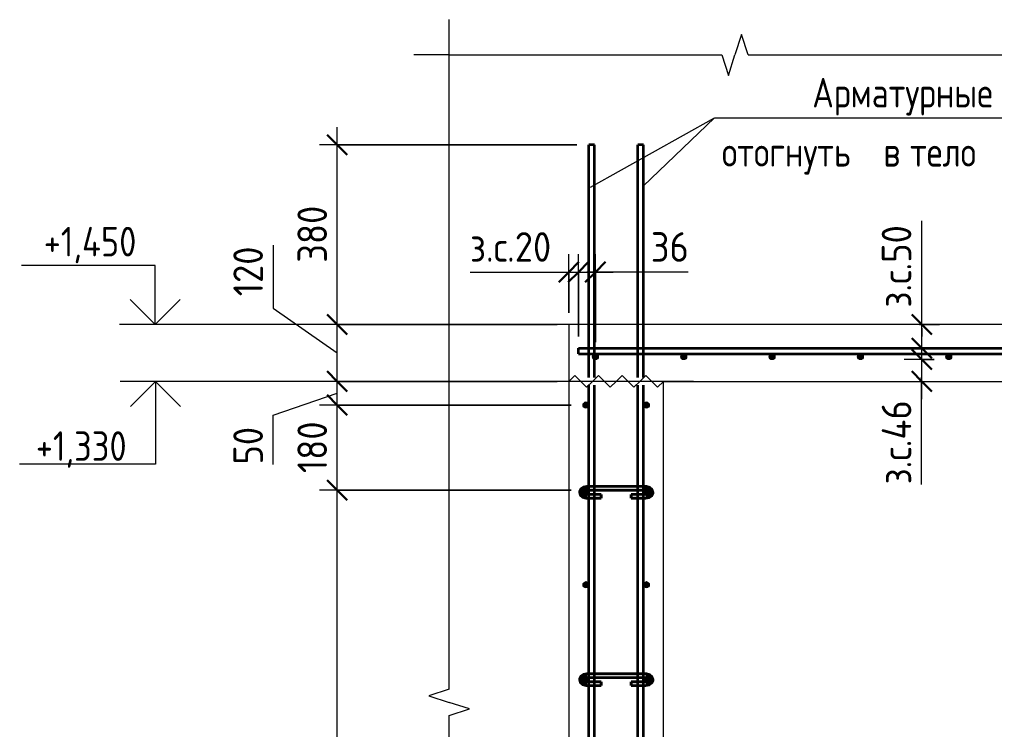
# Model space of a CAD drawing. Header units: millimetres. Extents: x 67134 to 121662, y -4758 to 13821.
# Drawn here: x 108757 to 110818, y 594 to 2095 of the extents above; entities that cross this region are included whole.
import ezdxf

# ---------------------------------------------------------------- set-up
doc = ezdxf.new("R2010")
doc.units = ezdxf.units.MM
for name, color, linetype, lineweight in [('AA_Dim', 7, 'Continuous', 9), ('AA_Dim-25', 7, 'Continuous', 9), ('AA_Oformlenie', 7, 'Continuous', 9), ('AA_Vinoska', 7, 'Continuous', 9), ('AA_Visotnaya otmetka', 7, 'Continuous', 9), ('AF_Perekritie_Опалубка', 253, 'Continuous', 20), ('AF_Stena_Опалубка', 253, 'Continuous', 20), ('KR_Armatura', 7, 'Continuous', 20), ('KR_Armatura_Tonkie', 7, 'Continuous', 20)]:
    doc.layers.add(name, color=color, linetype=linetype, lineweight=lineweight)
doc.styles.add('GOST Common_1', font='GOST Common.ttf', dxfattribs={"width": 0.85, "height": 62.5})
doc.styles.add('ISOCPEUR_6', font='isocpeur.ttf', dxfattribs={"width": 0.85, "height": 62.5})
doc.styles.add('ISOCPEUR_7', font='isocpeur.ttf', dxfattribs={"width": 0.9, "height": 62.5})
doc.dimstyles.new('00_Точн_3_знака__прозр__2', dxfattribs={"dimscale": 304.8, "dimtxt": 62.248823, "dimasz": 0.139436, "dimexe": 0.123031, "dimexo": 0.082021, "dimgap": 0.008202, "dimtad": 1, "dimdec": 3, "dimrnd": 0.001, "dimdsep": 46, "dimtxsty": 'ISOCPEUR_7', "dimblk1": 'OBLIQUE', "dimblk2": 'OBLIQUE', "dimsah": 1, "dimcen": 0.09, "dimdle": 0.123031, "dimazin": 0, "dimtfac": 1, "dimtdec": 4, "dimtix": 1, "dimtmove": 1, "dimatfit": 3, "dimfxl": 1, "dimtvp": 1, "dimtolj": 1, "dimtzin": 0, "dimlwd": 18, "dimlwe": 18, "dimarcsym": 2})
doc.dimstyles.new('00_Точн_3_знака__прозр__3', dxfattribs={"dimscale": 304.8, "dimtxt": 62.248823, "dimasz": 0.139436, "dimexe": 0.123031, "dimexo": 0.082021, "dimgap": 0.008202, "dimtad": 1, "dimdec": 3, "dimrnd": 0.001, "dimdsep": 46, "dimtxsty": 'ISOCPEUR_7', "dimblk1": 'OBLIQUE', "dimblk2": 'OBLIQUE', "dimsah": 1, "dimcen": 0.09, "dimdle": 0.123031, "dimazin": 0, "dimtfac": 1, "dimtdec": 4, "dimtix": 1, "dimtmove": 0, "dimatfit": 3, "dimfxl": 1, "dimtvp": 1, "dimtolj": 1, "dimtzin": 0, "dimlwd": 18, "dimlwe": 18, "dimarcsym": 2})

# ---------------------------------------------------------------- blocks, each defined once
blk = doc.blocks.new('261_Шпилька массив _НесАрм_РабПлоск_ - 8 А240-4166799-2-2 Армирование')
at = {"layer": 'KR_Armatura_Tonkie', "lineweight": 35}
for points in [[(-11581.8, 1084.1), (-11581.8, 1090.9), (-11588, 1092.4), (-11589.4, 1094.1), (-11589.8, 1095.4), (-11588.8, 1098.2), (-11585.8, 1100.3), (-11581.8, 1101.1), (-11581.8, 1107.9), (-11587.9, 1106.9), (-11590.7, 1105.6), (-11593.8, 1103.1), (-11596.6, 1099.7), (-11597.8, 1095.4), (-11596.4, 1090.8), (-11593.2, 1087.4), (-11587.7, 1084.9), (-11585.7, 1084.6)], [(-11578, 1101.1), (-11458, 1101.1), (-11458, 1107.9), (-11581.8, 1107.8), (-11581.8, 1101.1), (-11578.1, 1101.1)], [(-11460.5, 1099.9), (-11458, 1100), (-11458, 1101.1), (-11581.8, 1101.1), (-11581.8, 1099.9), (-11462, 1099.9)], [(-11458, 1084.1), (-11451.9, 1085), (-11446.7, 1087.4), (-11443.2, 1091.1), (-11442, 1095.4), (-11443.2, 1099.7), (-11445.6, 1103.3), (-11450.5, 1106.4), (-11458, 1107.8), (-11458, 1101.1), (-11454, 1100.3), (-11451.1, 1098.2), (-11450.1, 1095.2), (-11450.6, 1093.8), (-11452.5, 1092.2), (-11458, 1090.8), (-11458, 1084.9)], [(-11551.5, 1084.1), (-11551.5, 1090.9), (-11581.8, 1090.8), (-11581.8, 1084.1), (-11566, 1084.1)], [(-11566, 1082.9), (-11551.5, 1083.1), (-11551.5, 1084.1), (-11581.8, 1084.1), (-11581.8, 1082.9), (-11573.7, 1082.9)], [(-11460.5, 1084.1), (-11458, 1084.1), (-11458, 1090.9), (-11488.3, 1090.8), (-11488.3, 1084.1), (-11462, 1084.1)], [(-11460.5, 1082.9), (-11458, 1083.1), (-11458, 1084.1), (-11488.3, 1084.1), (-11488.3, 1082.9), (-11462, 1082.9)], [(-11581.8, 688.2), (-11581.8, 695), (-11588, 696.5), (-11589.4, 698.2), (-11589.8, 699.5), (-11588.8, 702.3), (-11585.8, 704.4), (-11581.8, 705.2), (-11581.8, 712), (-11588.4, 710.8), (-11590.7, 709.7), (-11594.3, 706.6), (-11596.6, 703.8), (-11597.8, 699.5), (-11596.4, 694.9), (-11593.2, 691.5), (-11587.7, 689), (-11585.7, 688.7)], [(-11458, 705.2), (-11458, 712), (-11581.8, 711.9), (-11581.8, 705.2), (-11460.5, 705.2)], [(-11551.1, 704), (-11458, 704.1), (-11458, 705.2), (-11581.8, 705.2), (-11581.8, 704), (-11566, 704)], [(-11458, 688.2), (-11451.9, 689.1), (-11446.7, 691.5), (-11443.2, 695.2), (-11442, 699.5), (-11443.2, 703.8), (-11445.6, 707.4), (-11450.5, 710.5), (-11458, 711.9), (-11458, 705.2), (-11454, 704.4), (-11451.1, 702.3), (-11450.1, 699.3), (-11450.6, 697.9), (-11452.5, 696.3), (-11458, 694.9), (-11458, 689)], [(-11551.5, 688.2), (-11551.5, 695), (-11581.8, 694.9), (-11581.8, 688.2), (-11566, 688.2)], [(-11578, 687), (-11551.5, 687.2), (-11551.5, 688.2), (-11581.8, 688.2), (-11581.8, 687)], [(-11458, 688.2), (-11458, 695), (-11488.3, 694.9), (-11488.3, 688.2), (-11460.5, 688.2)], [(-11462, 687), (-11458, 687.2), (-11458, 688.2), (-11488.3, 688.2), (-11488.3, 687), (-11474, 687)]]:
    blk.add_hatch(color=256, dxfattribs=at).paths.add_polyline_path(points)
h = blk.add_hatch(color=256, dxfattribs=at)
h.paths.add_polyline_path([(-11581.8, 1082.9), (-11581.8, 1084.1), (-11588, 1085), (-11593.2, 1087.4), (-11593.8, 1087.8), (-11589.4, 1084.6), (-11587.9, 1083.9), (-11585.3, 1083.5)])
h.paths.add_polyline_path([(-11589.3, 1096.9), (-11588, 1098.4), (-11581.8, 1100), (-11581.8, 1101.1), (-11585.8, 1100.3), (-11588.8, 1098.2), (-11589, 1097.6)])
h = blk.add_hatch(color=256, dxfattribs=at)
h.paths.add_polyline_path([(-11458, 1082.9), (-11450.5, 1084.4), (-11445.6, 1087.5), (-11443.9, 1090.4), (-11446.7, 1087.4), (-11452.1, 1084.9), (-11458, 1084.1), (-11458, 1083.1)])
h.paths.add_polyline_path([(-11450.8, 1097.3), (-11451.1, 1098.2), (-11454.6, 1100.4), (-11458, 1101.1), (-11458, 1099.9), (-11457.4, 1099.8), (-11451.1, 1097.4)])
h = blk.add_hatch(color=256, dxfattribs=at)
h.paths.add_polyline_path([(-11581.8, 687), (-11581.8, 688.2), (-11588, 689.1), (-11593.2, 691.5), (-11593.8, 691.9), (-11589.4, 688.7), (-11587.9, 688), (-11584.6, 687.4)])
h.paths.add_polyline_path([(-11589.3, 701), (-11588, 702.6), (-11581.8, 704.1), (-11581.8, 705.2), (-11585.8, 704.4), (-11588.8, 702.3), (-11589, 701.7)])
h = blk.add_hatch(color=256, dxfattribs=at)
h.paths.add_polyline_path([(-11458, 687), (-11450.5, 688.5), (-11445.6, 691.6), (-11443.2, 695.2), (-11446.7, 691.5), (-11451.9, 689.1), (-11458, 688.2), (-11458, 687.2)])
h.paths.add_polyline_path([(-11450.8, 701.4), (-11451.1, 702.3), (-11454.6, 704.5), (-11458, 705.2), (-11458, 704), (-11457.4, 703.9), (-11451.1, 701.5)])
for p, q in [((-11578, 1107.9), (-11581.8, 1107.9)), ((-11581.8, 1099.9), (-11578, 1099.9)), ((-11566, 1107.9), (-11578, 1107.9)), ((-11578, 1099.9), (-11566, 1099.9)), ((-11474, 1107.9), (-11566, 1107.9)), ((-11566, 1099.9), (-11474, 1099.9)), ((-11462, 1107.9), (-11474, 1107.9)), ((-11474, 1099.9), (-11462, 1099.9)), ((-11458, 1107.9), (-11462, 1107.9)), ((-11462, 1099.9), (-11458, 1099.9)), ((-11578, 1090.9), (-11581.8, 1090.9)), ((-11581.8, 1082.9), (-11578, 1082.9)), ((-11566, 1090.9), (-11578, 1090.9)), ((-11578, 1082.9), (-11566, 1082.9)), ((-11551.5, 1090.9), (-11566, 1090.9)), ((-11566, 1082.9), (-11551.5, 1082.9)), ((-11551.5, 1090.9), (-11551.5, 1084.1)), ((-11551.5, 1089.7), (-11551.5, 1090.8)), ((-11551.5, 1083.1), (-11551.5, 1089.7)), ((-11551.5, 1084.1), (-11551.5, 1082.9)), ((-11474, 1090.9), (-11488.3, 1090.9)), ((-11488.3, 1084.1), (-11488.3, 1090.9)), ((-11488.3, 1090.8), (-11488.3, 1089.7)), ((-11488.3, 1089.7), (-11488.3, 1083.1)), ((-11488.3, 1082.9), (-11488.3, 1084.1)), ((-11488.3, 1082.9), (-11474, 1082.9)), ((-11462, 1090.9), (-11474, 1090.9)), ((-11474, 1082.9), (-11462, 1082.9)), ((-11458, 1090.9), (-11462, 1090.9)), ((-11462, 1082.9), (-11458, 1082.9)), ((-11578, 712), (-11581.8, 712)), ((-11581.8, 704), (-11578, 704)), ((-11566, 712), (-11578, 712)), ((-11578, 704), (-11566, 704)), ((-11474, 712), (-11566, 712)), ((-11566, 704), (-11474, 704)), ((-11462, 712), (-11474, 712)), ((-11474, 704), (-11462, 704)), ((-11458, 712), (-11462, 712)), ((-11462, 704), (-11458, 704)), ((-11578, 695), (-11581.8, 695)), ((-11581.8, 687), (-11578, 687)), ((-11566, 695), (-11578, 695)), ((-11578, 687), (-11566, 687)), ((-11551.5, 695), (-11566, 695)), ((-11566, 687), (-11551.5, 687)), ((-11551.5, 695), (-11551.5, 688.2)), ((-11551.5, 693.8), (-11551.5, 694.9)), ((-11551.5, 687.6), (-11551.5, 693.8)), ((-11551.5, 688.2), (-11551.5, 687)), ((-11474, 695), (-11488.3, 695)), ((-11488.3, 688.2), (-11488.3, 695)), ((-11488.3, 694.9), (-11488.3, 693.8)), ((-11488.3, 693.8), (-11488.3, 687.2)), ((-11488.3, 687), (-11488.3, 688.2)), ((-11488.3, 687), (-11474, 687)), ((-11462, 695), (-11474, 695)), ((-11474, 687), (-11462, 687)), ((-11458, 695), (-11462, 695)), ((-11462, 687), (-11458, 687))]:
    blk.add_line(p, q, dxfattribs=at)
at = {"layer": 'KR_Armatura_Tonkie', "lineweight": 35, "flags": 128}
for points in [[(-11581.8, 1107.9), (-11589.4, 1106.4), (-11595, 1102.5), (-11597.7, 1097), (-11597.8, 1095.4)], [(-11597.8, 1095.4), (-11596, 1089.5), (-11591, 1085.1), (-11583.7, 1083), (-11581.8, 1082.9)], [(-11589.8, 1095.4), (-11588.9, 1097.4), (-11585.1, 1099.5), (-11581.8, 1099.9)], [(-11581.8, 1090.9), (-11586.9, 1092), (-11589.5, 1094.2), (-11589.8, 1095.4)], [(-11442, 1095.4), (-11443.9, 1101.3), (-11448.9, 1105.7), (-11456.1, 1107.8), (-11458, 1107.9)], [(-11458, 1099.9), (-11453, 1098.8), (-11450.3, 1096.6), (-11450, 1095.4)], [(-11458, 1082.9), (-11450.4, 1084.4), (-11444.8, 1088.3), (-11442.1, 1093.8), (-11442, 1095.4)], [(-11450, 1095.4), (-11451, 1093.4), (-11454.7, 1091.4), (-11458, 1090.9)], [(-11581.8, 712), (-11589.4, 710.5), (-11595, 706.6), (-11597.7, 701.1), (-11597.8, 699.5)], [(-11589.8, 699.5), (-11588.9, 701.5), (-11585.1, 703.6), (-11581.8, 704)], [(-11442, 699.5), (-11443.9, 705.4), (-11448.9, 709.8), (-11456.1, 711.9), (-11458, 712)], [(-11458, 704), (-11453, 702.9), (-11450.3, 700.7), (-11450, 699.5)], [(-11597.8, 699.5), (-11596, 693.6), (-11591, 689.2), (-11583.7, 687.1), (-11581.8, 687)], [(-11581.8, 695), (-11586.9, 696.1), (-11589.5, 698.3), (-11589.8, 699.5)], [(-11458, 687), (-11450.4, 688.5), (-11444.8, 692.4), (-11442.1, 697.9), (-11442, 699.5)], [(-11450, 699.5), (-11451, 697.5), (-11454.7, 695.5), (-11458, 695)]]:
    blk.add_lwpolyline(points, dxfattribs=at)
blk = doc.blocks.new('011_Прямоугольник обрыва _ЭлУзла_ - 011_Прямоугольник обрыва _ЭлУзла_-4156433-2-2 Армирование')
at = {"layer": 'AA_Oformlenie'}
for p, q in [((-11873.1, 679.5), (-11873.1, 2020)), ((-11873.1, 2020), (-11296.5, 2020)), ((-11240.9, 2020), (-10088.3, 2020)), ((-11873.1, -2057.9), (-11873.1, 623.8))]:
    blk.add_line(p, q, dxfattribs=at)
blk = doc.blocks.new('Последовательность узлов - 3мм масшт20 маскировка-904226-2-2 Армирование')
at = {"layer": 'AA_Oformlenie'}
for p, q in [((-11620, 1330), (-11607.5, 1342.5)), ((-11582.5, 1317.5), (-11607.5, 1342.5)), ((-11570, 1330), (-11557.5, 1342.5)), ((-11532.5, 1317.5), (-11557.5, 1342.5)), ((-11520, 1330), (-11507.5, 1342.5)), ((-11482.5, 1317.5), (-11507.5, 1342.5)), ((-11470, 1330), (-11457.5, 1342.5)), ((-11432.5, 1317.5), (-11457.5, 1342.5)), ((-11570, 1330), (-11582.5, 1317.5)), ((-11520, 1330), (-11532.5, 1317.5)), ((-11470, 1330), (-11482.5, 1317.5)), ((-11420, 1330), (-11432.5, 1317.5))]:
    blk.add_line(p, q, dxfattribs=at)
blk = doc.blocks.new('Высотные отметки - Стрелка вверх-400292-2-2 Армирование')
at = {"layer": 'AA_Vinoska'}
for p, q in [((-12490, -2825), (-12772.5, -2825)), ((-12490, -2950), (-12490, -2825)), ((-12490, -2950), (-12543, -2897)), ((-12490, -2950), (-12436.9, -2897)), ((-12415, -2950), (-12565, -2950))]:
    blk.add_line(p, q, dxfattribs=at)
blk = doc.blocks.new('DIMBLOCK106-2-2 Армирование')
at = {"layer": 'AA_Dim-25', "lineweight": 30}
for p, q in [((109428.3, 1100), (109407.1, 1121.2)), ((109428.3, 1100), (109449.6, 1078.8)), ((109428.3, -2900), (109407.1, -2878.8)), ((109428.3, -2900), (109449.6, -2921.2))]:
    blk.add_line(p, q, dxfattribs=at)
at = {"layer": 'AA_Dim-25', "lineweight": 18}
for p, q in [((109923.1, 1100), (109390.8, 1100)), ((109428.3, -2900), (109428.3, 1100)), ((109428.3, 1100), (109923.1, 1100)), ((109923.1, -2900), (109390.8, -2900)), ((109428.3, -2900), (109923.1, -2900))]:
    blk.add_line(p, q, dxfattribs=at)
at = {"layer": 'AA_Dim-25', "color": 0, "lineweight": 18, "insert": (109344.2, -1114.9), "char_height": 62.5, "width": 515.708, "attachment_point": 1, "rotation": 90, "line_spacing_factor": 1.149209, "style": 'ISOCPEUR_7'}
blk.add_mtext('200х19=4000', dxfattribs=at)
blk = doc.blocks.new('_Oblique')
at = {"color": 0, "linetype": 'ByBlock', "lineweight": -2}
blk.add_line((-0.5, -0.5), (0.5, 0.5), dxfattribs=at)
blk = doc.blocks.new('DIMBLOCK107-2-2 Армирование')
at = {"layer": 'AA_Dim-25', "lineweight": 30}
for p, q in [((109428.3, 1280), (109407.1, 1301.3)), ((109428.3, 1280), (109449.6, 1258.8)), ((109428.3, 1100), (109407.1, 1121.2)), ((109428.3, 1100), (109449.6, 1078.8))]:
    blk.add_line(p, q, dxfattribs=at)
at = {"layer": 'AA_Dim-25', "lineweight": 18}
for p, q in [((109923.1, 1280), (109390.8, 1280)), ((109428.3, 1100), (109428.3, 1280)), ((109428.3, 1280), (109923.1, 1280)), ((109923.1, 1100), (109390.8, 1100)), ((109428.3, 1100), (109923.1, 1100))]:
    blk.add_line(p, q, dxfattribs=at)
at = {"layer": 'AA_Dim-25', "color": 0, "lineweight": 18, "insert": (109344.2, 1136.1), "char_height": 62.5, "width": 129.286, "attachment_point": 1, "rotation": 90, "line_spacing_factor": 1.149209, "style": 'ISOCPEUR_7'}
blk.add_mtext('180', dxfattribs=at)
blk = doc.blocks.new('DIMBLOCK108-2-2 Армирование')
at = {"layer": 'AA_Dim-25', "lineweight": 30}
for p, q in [((109428.3, 1330), (109407.1, 1351.3)), ((109428.3, 1330), (109449.6, 1308.8)), ((109428.3, 1280), (109407.1, 1301.3)), ((109428.3, 1280), (109449.6, 1258.8))]:
    blk.add_line(p, q, dxfattribs=at)
at = {"layer": 'AA_Dim-25', "lineweight": 18}
for p, q in [((109893.1, 1330), (109390.8, 1330)), ((109428.3, 1280), (109428.3, 1330)), ((109428.3, 1330), (109893.1, 1330)), ((109292.8, 1258.3), (109428.3, 1305)), ((109923.1, 1280), (109390.8, 1280)), ((109428.3, 1280), (109923.1, 1280)), ((109292.8, 1154.2), (109292.8, 1258.3))]:
    blk.add_line(p, q, dxfattribs=at)
at = {"layer": 'AA_Dim-25', "color": 0, "lineweight": 18, "insert": (109208.7, 1154.2), "char_height": 62.5, "width": 94.81, "attachment_point": 1, "rotation": 90, "line_spacing_factor": 1.149209, "style": 'ISOCPEUR_7'}
blk.add_mtext('50', dxfattribs=at)
blk = doc.blocks.new('DIMBLOCK109-2-2 Армирование')
at = {"layer": 'AA_Dim-25', "lineweight": 18}
for p, q in [((109292.8, 1617.6), (109292.8, 1484.9)), ((109292.8, 1484.9), (109428.3, 1390)), ((109893.1, 1450), (109390.8, 1450)), ((109428.3, 1330), (109428.3, 1450)), ((109428.3, 1450), (109893.1, 1450)), ((109893.1, 1330), (109390.8, 1330)), ((109428.3, 1330), (109893.1, 1330))]:
    blk.add_line(p, q, dxfattribs=at)
at = {"layer": 'AA_Dim-25', "lineweight": 30}
for p, q in [((109428.3, 1450), (109407.1, 1471.3)), ((109428.3, 1450), (109449.6, 1428.8)), ((109428.3, 1330), (109407.1, 1351.3)), ((109428.3, 1330), (109449.6, 1308.8))]:
    blk.add_line(p, q, dxfattribs=at)
at = {"layer": 'AA_Dim-25', "color": 0, "lineweight": 18, "insert": (109208.7, 1509.9), "char_height": 62.5, "width": 129.286, "attachment_point": 1, "rotation": 90, "line_spacing_factor": 1.149209, "style": 'ISOCPEUR_7'}
blk.add_mtext('120', dxfattribs=at)
blk = doc.blocks.new('DIMBLOCK110-2-2 Армирование')
at = {"layer": 'AA_Dim-25', "lineweight": 18}
for p, q in [((109428.3, 1450), (109428.3, 1867.5)), ((109935.1, 1830), (109390.8, 1830)), ((109428.3, 1830), (109935.1, 1830)), ((109893.1, 1450), (109390.8, 1450)), ((109428.3, 1450), (109893.1, 1450))]:
    blk.add_line(p, q, dxfattribs=at)
at = {"layer": 'AA_Dim-25', "lineweight": 30}
for p, q in [((109428.3, 1830), (109407.1, 1851.3)), ((109428.3, 1830), (109449.6, 1808.8)), ((109428.3, 1450), (109407.1, 1471.3)), ((109428.3, 1450), (109449.6, 1428.8))]:
    blk.add_line(p, q, dxfattribs=at)
at = {"layer": 'AA_Dim-25', "color": 0, "lineweight": 18, "insert": (109344.2, 1580.7), "char_height": 62.5, "width": 142.215, "attachment_point": 1, "rotation": 90, "line_spacing_factor": 1.149209, "style": 'ISOCPEUR_7'}
blk.add_mtext('380', dxfattribs=at)
blk = doc.blocks.new('DIMBLOCK118-2-2 Армирование')
at = {"layer": 'AA_Dim-25', "lineweight": 18}
for p, q in [((110664.1, 1292.5), (110664.1, 1413.5)), ((110690.3, 1376), (110626.6, 1376)), ((110664.1, 1376), (110690.3, 1376)), ((110663.7, 1326.4), (110664.1, 1353)), ((110659, 1330), (110701.6, 1330)), ((110664.1, 1330), (110659, 1330)), ((110663.7, 1112.3), (110663.7, 1326.4))]:
    blk.add_line(p, q, dxfattribs=at)
at = {"layer": 'AA_Dim-25', "lineweight": 30}
for p, q in [((110664.1, 1376), (110642.8, 1397.3)), ((110664.1, 1376), (110685.3, 1354.8)), ((110664.1, 1330), (110642.8, 1351.3)), ((110664.1, 1330), (110685.3, 1308.8))]:
    blk.add_line(p, q, dxfattribs=at)
at = {"layer": 'AA_Dim-25', "color": 0, "lineweight": 18, "insert": (110579.5, 1112.3), "char_height": 62.5, "width": 226.969, "attachment_point": 1, "rotation": 90, "line_spacing_factor": 1.149209, "style": 'ISOCPEUR_7'}
blk.add_mtext('з.с.46', dxfattribs=at)
blk = doc.blocks.new('DIMBLOCK119-2-2 Армирование')
at = {"layer": 'AA_Dim-25', "lineweight": 18}
for p, q in [((110663.7, 1669.2), (110663.7, 1461)), ((110664.1, 1362.5), (110664.1, 1487.5)), ((110659, 1450), (110701.6, 1450)), ((110664.1, 1450), (110659, 1450)), ((110663.7, 1461), (110664.1, 1425)), ((110659, 1400), (110701.6, 1400)), ((110664.1, 1400), (110659, 1400))]:
    blk.add_line(p, q, dxfattribs=at)
at = {"layer": 'AA_Dim-25', "lineweight": 30}
for p, q in [((110664.1, 1450), (110642.8, 1471.3)), ((110664.1, 1450), (110685.3, 1428.8)), ((110664.1, 1400), (110642.8, 1421.3)), ((110664.1, 1400), (110685.3, 1378.8))]:
    blk.add_line(p, q, dxfattribs=at)
at = {"layer": 'AA_Dim-25', "color": 0, "lineweight": 18, "insert": (110579.5, 1486), "char_height": 62.5, "width": 219.786, "attachment_point": 1, "rotation": 90, "line_spacing_factor": 1.149209, "style": 'ISOCPEUR_7'}
blk.add_mtext('з.с.50', dxfattribs=at)
blk = doc.blocks.new('DIMBLOCK120-2-2 Армирование')
at = {"layer": 'AA_Dim-25', "lineweight": 18}
for p, q in [((109918.1, 1475), (109918.1, 1598.7)), ((109938.1, 1425), (109938.1, 1598.7)), ((109709, 1561.2), (109917.2, 1561.2)), ((109880.6, 1561.2), (109938.1, 1561.2)), ((109917.2, 1561.2), (109928.1, 1561.2)), ((109918.1, 1561.2), (109918.1, 1475)), ((109938.1, 1561.2), (109938.1, 1425))]:
    blk.add_line(p, q, dxfattribs=at)
at = {"layer": 'AA_Dim-25', "lineweight": 30}
for p, q in [((109918.1, 1561.2), (109939.3, 1582.5)), ((109938.1, 1561.2), (109959.3, 1582.5)), ((109918.1, 1561.2), (109896.8, 1540)), ((109938.1, 1561.2), (109916.8, 1540))]:
    blk.add_line(p, q, dxfattribs=at)
at = {"layer": 'AA_Dim-25', "color": 0, "lineweight": 18, "insert": (109709, 1645.4), "char_height": 62.5, "width": 219.786, "attachment_point": 1, "line_spacing_factor": 1.149209, "style": 'ISOCPEUR_7'}
blk.add_mtext('з.с.20', dxfattribs=at)
blk = doc.blocks.new('DIMBLOCK121-2-2 Армирование')
at = {"layer": 'AA_Dim-25', "lineweight": 18}
for p, q in [((109938.1, 1425), (109938.1, 1598.7)), ((109974.1, 1413), (109974.1, 1598.7)), ((109938.1, 1561.2), (110011.6, 1561.2)), ((109938.1, 1561.2), (109938.1, 1425)), ((110066.2, 1561.2), (109956.1, 1561.2)), ((109974.1, 1561.2), (109974.1, 1413)), ((110170.2, 1561.2), (110066.2, 1561.2))]:
    blk.add_line(p, q, dxfattribs=at)
at = {"layer": 'AA_Dim-25', "lineweight": 30}
for p, q in [((109938.1, 1561.2), (109959.3, 1582.5)), ((109974.1, 1561.2), (109995.3, 1582.5)), ((109938.1, 1561.2), (109916.8, 1540)), ((109974.1, 1561.2), (109952.8, 1540))]:
    blk.add_line(p, q, dxfattribs=at)
at = {"layer": 'AA_Dim-25', "color": 0, "lineweight": 18, "insert": (110091.2, 1645.4), "char_height": 62.5, "width": 94.81, "attachment_point": 1, "line_spacing_factor": 1.149209, "style": 'ISOCPEUR_7'}
blk.add_mtext('36', dxfattribs=at)
blk = doc.blocks.new('010_Текст с выноской - Текст 2 строки-4111793-2-2 Армирование')
at = {"layer": 'AA_Vinoska'}
blk.add_line((-11311.8, 1887), (-10186.8, 1887), dxfattribs=at)
blk = doc.blocks.new('Высотные отметки - Стрелка вниз высокая-400290-2-2 Армирование')
at = {"layer": 'AA_Vinoska'}
for p, q in [((-12419, 1330), (-12569, 1330)), ((-12494, 1330), (-12547.1, 1277)), ((-12494, 1330), (-12494, 1155)), ((-12494, 1330), (-12441, 1277)), ((-12494, 1155), (-12781.5, 1155))]:
    blk.add_line(p, q, dxfattribs=at)

msp = doc.modelspace()

# ---------------------------------------------------------------- hatches: boundary and pattern name
at = {"layer": 'KR_Armatura'}
h = msp.add_hatch(color=256, dxfattribs=at)
edge = h.paths.add_edge_path()
edge.add_arc((109974.0899, 1382), 6, 0, 360)
for points in [[(109971.0899, 1376.8038), (109977.0899, 1376.8038), (109980.0899, 1382), (109977.0899, 1387.1962), (109971.0899, 1387.1962), (109968.0899, 1382)], [(110157.8899, 1376.8038), (110163.8899, 1376.8038), (110166.8899, 1382), (110163.8899, 1387.1962), (110157.8899, 1387.1962), (110154.8899, 1382)], [(110344.6899, 1376.8038), (110350.6899, 1376.8038), (110353.6899, 1382), (110350.6899, 1387.1962), (110344.6899, 1387.1962), (110341.6899, 1382)], [(110531.4899, 1376.8038), (110537.4899, 1376.8038), (110540.4899, 1382), (110537.4899, 1387.1962), (110531.4899, 1387.1962), (110528.4899, 1382)], [(110718.2899, 1376.8038), (110724.2899, 1376.8038), (110727.2899, 1382), (110724.2899, 1387.1962), (110718.2899, 1387.1962), (110715.2899, 1382)], [(109951.0899, 1274.8038), (109957.0899, 1274.8038), (109960.0899, 1280), (109957.0899, 1285.1962), (109951.0899, 1285.1962), (109948.0899, 1280)], [(109954.0899, 1274), (109959.286, 1277), (109959.286, 1283), (109954.0899, 1286), (109948.8937, 1283), (109948.8937, 1277)], [(110079.0899, 1274.8038), (110085.0899, 1274.8038), (110088.0899, 1280), (110085.0899, 1285.1962), (110079.0899, 1285.1962), (110076.0899, 1280)], [(110082.0899, 1274), (110087.286, 1277), (110087.286, 1283), (110082.0899, 1286), (110076.8937, 1283), (110076.8937, 1277)], [(109954.0899, 1094), (109959.286, 1097), (109959.286, 1103), (109954.0899, 1106), (109948.8937, 1103), (109948.8937, 1097)], [(110082.0899, 1094), (110087.286, 1097), (110087.286, 1103), (110082.0899, 1106), (110076.8937, 1103), (110076.8937, 1097), (110077.6301, 1096.5749)], [(109954.0899, 894), (109959.286, 897), (109959.286, 903), (109954.0899, 906), (109948.8937, 903), (109948.8937, 897)], [(110082.0899, 894), (110087.286, 897), (110087.286, 903), (110082.0899, 906), (110076.8937, 903), (110076.8937, 897)], [(109954.0899, 694), (109959.286, 697), (109959.286, 703), (109954.0899, 706), (109948.8937, 703), (109948.8937, 697)], [(110082.0899, 694), (110087.286, 697), (110087.286, 703), (110082.0899, 706), (110076.8937, 703), (110076.8937, 697), (110077.6301, 696.5749)]]:
    msp.add_hatch(color=256, dxfattribs=at).paths.add_polyline_path(points)
h = msp.add_hatch(color=256, dxfattribs=at)
edge = h.paths.add_edge_path()
edge.add_arc((110160.8899, 1382), 6, 0, 360)
h = msp.add_hatch(color=256, dxfattribs=at)
edge = h.paths.add_edge_path()
edge.add_arc((110347.6899, 1382), 6, 0, 360)
h = msp.add_hatch(color=256, dxfattribs=at)
edge = h.paths.add_edge_path()
edge.add_arc((110534.4899, 1382), 6, 0, 360)
h = msp.add_hatch(color=256, dxfattribs=at)
edge = h.paths.add_edge_path()
edge.add_arc((110721.2899, 1382), 6, 0, 360)
h = msp.add_hatch(color=256, dxfattribs=at)
edge = h.paths.add_edge_path()
edge.add_arc((109954.0899, 1280), 6, 0, 360)
h = msp.add_hatch(color=256, dxfattribs=at)
edge = h.paths.add_edge_path()
edge.add_arc((109954.0899, 1280), 6, 0, 360)
h = msp.add_hatch(color=256, dxfattribs=at)
edge = h.paths.add_edge_path()
edge.add_arc((110082.0899, 1280), 6, 0, 360)
h = msp.add_hatch(color=256, dxfattribs=at)
edge = h.paths.add_edge_path()
edge.add_arc((110082.0899, 1280), 6, 0, 360)
h = msp.add_hatch(color=256, dxfattribs=at)
edge = h.paths.add_edge_path()
edge.add_arc((109954.0899, 1100), 6, 0, 360)
h = msp.add_hatch(color=256, dxfattribs=at)
edge = h.paths.add_edge_path()
edge.add_arc((110082.0899, 1100), 6, 0, 360)
h = msp.add_hatch(color=256, dxfattribs=at)
edge = h.paths.add_edge_path()
edge.add_arc((109954.0899, 900), 6, 0, 360)
h = msp.add_hatch(color=256, dxfattribs=at)
edge = h.paths.add_edge_path()
edge.add_arc((110082.0899, 900), 6, 0, 360)
h = msp.add_hatch(color=256, dxfattribs=at)
edge = h.paths.add_edge_path()
edge.add_arc((109954.0899, 700), 6, 0, 360)
h = msp.add_hatch(color=256, dxfattribs=at)
edge = h.paths.add_edge_path()
edge.add_arc((110082.0899, 700), 6, 0, 360)

# ---------------------------------------------------------------- linework, layer by layer
at = {"layer": 'AA_Vinoska'}
for p, q in [((109664.9489, 2020), (109664.9489, 2095)), ((110283.1242, 2063.3251), (110269.0471, 2020)), ((110297.2014, 2020), (110283.1242, 2063.3251)), ((109664.9489, 2020), (109589.9489, 2020)), ((110241.5471, 2020), (110255.2971, 1976.6987)), ((110255.2971, 1976.6987), (110269.0471, 2020)), ((109963.9713, 1740.7081), (110226.243, 1886.9714)), ((110075.2435, 1742.5388), (110226.243, 1886.9714)), ((109664.9489, 679.4661), (109621.6238, 665.3889)), ((109621.6238, 665.3889), (109664.9489, 651.3117)), ((109708.2501, 637.5617), (109664.9489, 651.3117)), ((109664.9489, 623.8117), (109708.2501, 637.5617))]:
    msp.add_line(p, q, dxfattribs=at)
at = {"layer": 'AA_Visotnaya otmetka'}
for p, q in [((110484.856, 1450), (109043.3041, 1450)), ((110484.856, 1450), (110484.856, 1450)), ((110181.7827, 1330), (109044.0413, 1330)), ((110181.7827, 1330), (110181.7827, 1330))]:
    msp.add_line(p, q, dxfattribs=at)
at = {"layer": 'AF_Perekritie_Опалубка'}
for p, q in [((109960.0899, 1450), (109918.0899, 1450)), ((109918.0899, 1450), (109918.0899, 1330)), ((109972.0899, 1450), (109960.0899, 1450)), ((110064.0899, 1450), (109972.0899, 1450)), ((110076.0899, 1450), (110064.0899, 1450)), ((111908.0899, 1450), (110076.0899, 1450)), ((110118.0899, 1330), (111908.0899, 1330))]:
    msp.add_line(p, q, dxfattribs=at)
at = {"layer": 'AF_Stena_Опалубка'}
for p, q in [((109918.0899, 1330), (109918.0899, -2950)), ((110118.0899, -2950), (110118.0899, 1330))]:
    msp.add_line(p, q, dxfattribs=at)
at = {"layer": 'KR_Armatura'}
for p, q in [((109971.0899, 1387.1962), (109968.0899, 1382)), ((109968.0899, 1382), (109971.0899, 1376.8038)), ((109977.0899, 1387.1962), (109971.0899, 1387.1962)), ((109980.0899, 1382), (109977.0899, 1387.1962)), ((109977.0899, 1376.8038), (109980.0899, 1382)), ((110157.8899, 1387.1962), (110154.8899, 1382)), ((110154.8899, 1382), (110157.8899, 1376.8038)), ((110163.8899, 1387.1962), (110157.8899, 1387.1962)), ((110166.8899, 1382), (110163.8899, 1387.1962)), ((110163.8899, 1376.8038), (110166.8899, 1382)), ((110344.6899, 1387.1962), (110341.6899, 1382)), ((110341.6899, 1382), (110344.6899, 1376.8038)), ((110350.6899, 1387.1962), (110344.6899, 1387.1962)), ((110353.6899, 1382), (110350.6899, 1387.1962)), ((110350.6899, 1376.8038), (110353.6899, 1382)), ((110531.4899, 1387.1962), (110528.4899, 1382)), ((110528.4899, 1382), (110531.4899, 1376.8038)), ((110537.4899, 1387.1962), (110531.4899, 1387.1962)), ((110540.4899, 1382), (110537.4899, 1387.1962)), ((110537.4899, 1376.8038), (110540.4899, 1382)), ((110718.2899, 1387.1962), (110715.2899, 1382)), ((110715.2899, 1382), (110718.2899, 1376.8038)), ((110724.2899, 1387.1962), (110718.2899, 1387.1962)), ((110727.2899, 1382), (110724.2899, 1387.1962)), ((110724.2899, 1376.8038), (110727.2899, 1382)), ((109971.0899, 1376.8038), (109977.0899, 1376.8038)), ((110157.8899, 1376.8038), (110163.8899, 1376.8038)), ((110344.6899, 1376.8038), (110350.6899, 1376.8038)), ((110531.4899, 1376.8038), (110537.4899, 1376.8038)), ((110718.2899, 1376.8038), (110724.2899, 1376.8038)), ((109951.0899, 1285.1962), (109948.0899, 1280)), ((109948.0899, 1280), (109951.0899, 1274.8038)), ((109954.0899, 1286), (109948.8937, 1283)), ((109948.8937, 1283), (109948.8937, 1277)), ((109957.0899, 1285.1962), (109951.0899, 1285.1962)), ((109959.286, 1283), (109954.0899, 1286)), ((109960.0899, 1280), (109957.0899, 1285.1962)), ((109957.0899, 1274.8038), (109960.0899, 1280)), ((109959.286, 1277), (109959.286, 1283)), ((110079.0899, 1285.1962), (110076.0899, 1280)), ((110076.0899, 1280), (110079.0899, 1274.8038)), ((110082.0899, 1286), (110076.8937, 1283)), ((110076.8937, 1283), (110076.8937, 1277)), ((110085.0899, 1285.1962), (110079.0899, 1285.1962)), ((110087.286, 1283), (110082.0899, 1286)), ((110088.0899, 1280), (110085.0899, 1285.1962)), ((110085.0899, 1274.8038), (110088.0899, 1280)), ((110087.286, 1277), (110087.286, 1283)), ((109948.8937, 1277), (109954.0899, 1274)), ((109951.0899, 1274.8038), (109957.0899, 1274.8038)), ((109954.0899, 1274), (109959.286, 1277)), ((110076.8937, 1277), (110082.0899, 1274)), ((110079.0899, 1274.8038), (110085.0899, 1274.8038)), ((110082.0899, 1274), (110087.286, 1277)), ((109954.0899, 1106), (109948.8937, 1103)), ((109948.8937, 1103), (109948.8937, 1097)), ((109948.8937, 1097), (109954.0899, 1094)), ((109959.286, 1103), (109954.0899, 1106)), ((109954.0899, 1094), (109959.286, 1097)), ((109959.286, 1097), (109959.286, 1103)), ((110082.0899, 1106), (110076.8937, 1103)), ((110076.8937, 1103), (110076.8937, 1097)), ((110076.8937, 1097), (110077.6301, 1096.5749)), ((110077.6301, 1096.5749), (110082.0899, 1094)), ((110087.286, 1103), (110082.0899, 1106)), ((110082.0899, 1094), (110087.286, 1097)), ((110087.286, 1097), (110087.286, 1103)), ((109954.0899, 906), (109948.8937, 903)), ((109948.8937, 903), (109948.8937, 897)), ((109948.8937, 897), (109954.0899, 894)), ((109959.286, 903), (109954.0899, 906)), ((109954.0899, 894), (109959.286, 897)), ((109959.286, 897), (109959.286, 903)), ((110082.0899, 906), (110076.8937, 903)), ((110076.8937, 903), (110076.8937, 897)), ((110076.8937, 897), (110082.0899, 894)), ((110087.286, 903), (110082.0899, 906)), ((110082.0899, 894), (110087.286, 897)), ((110087.286, 897), (110087.286, 903)), ((109954.0899, 706), (109948.8937, 703)), ((109948.8937, 703), (109948.8937, 697)), ((109959.286, 703), (109954.0899, 706)), ((109959.286, 697), (109959.286, 703)), ((110082.0899, 706), (110076.8937, 703)), ((110076.8937, 703), (110076.8937, 697)), ((110087.286, 703), (110082.0899, 706)), ((110087.286, 697), (110087.286, 703)), ((109948.8937, 697), (109954.0899, 694)), ((109954.0899, 694), (109959.286, 697)), ((110076.8937, 697), (110077.6301, 696.5749)), ((110077.6301, 696.5749), (110082.0899, 694)), ((110082.0899, 694), (110087.286, 697))]:
    msp.add_line(p, q, dxfattribs=at)
for centre in [(109974.0899, 1382), (110160.8899, 1382), (110347.6899, 1382), (110534.4899, 1382), (110721.2899, 1382), (109954.0899, 1280), (109954.0899, 1280), (110082.0899, 1280), (110082.0899, 1280), (109954.0899, 1100), (110082.0899, 1100), (109954.0899, 900), (110082.0899, 900), (109954.0899, 700), (110082.0899, 700)]:
    msp.add_circle(centre, 6, dxfattribs=at)
at = {"layer": 'KR_Armatura_Tonkie', "lineweight": 35}
for p, q in [((109972.0899, 1830), (109960.0899, 1830)), ((109960.0899, 1338), (109960.0899, 1830)), ((109972.0899, 1338), (109972.0899, 1830)), ((110076.0899, 1830), (110064.0899, 1830)), ((110064.0899, 1338), (110064.0899, 1830)), ((110076.0899, 1338), (110076.0899, 1830)), ((109938.0899, 1400), (111878.0899, 1400)), ((109938.0899, 1388), (109938.0899, 1400)), ((109938.0899, 1388), (111878.0899, 1388)), ((109960.0899, -2950), (109960.0899, 1322)), ((109972.0899, -2950), (109972.0899, 1322)), ((110064.0899, -2950), (110064.0899, 1322)), ((110076.0899, -2950), (110076.0899, 1322))]:
    msp.add_line(p, q, dxfattribs=at)

# ---------------------------------------------------------------- block references
at = {"layer": 'AA_Oformlenie'}
for name in ['011_Прямоугольник обрыва _ЭлУзла_ - 011_Прямоугольник обрыва _ЭлУзла_-4156433-2-2 Армирование', 'Последовательность узлов - 3мм масшт20 маскировка-904226-2-2 Армирование']:
    msp.add_blockref(name, (121538.0899, 0), dxfattribs=at)
at = {"layer": 'AA_Vinoska'}
for name in ['010_Текст с выноской - Текст 2 строки-4111793-2-2 Армирование', 'Высотные отметки - Стрелка вниз высокая-400290-2-2 Армирование']:
    msp.add_blockref(name, (121538.0899, 0), dxfattribs=at)
at = {"layer": 'AA_Visotnaya otmetka'}
msp.add_blockref('Высотные отметки - Стрелка вверх-400292-2-2 Армирование', (121533.2616, 4400), dxfattribs=at)
at = {"layer": 'KR_Armatura_Tonkie', "lineweight": 35}
msp.add_blockref('261_Шпилька массив _НесАрм_РабПлоск_ - 8 А240-4166799-2-2 Армирование', (121538.0899, 0), dxfattribs=at)

# ---------------------------------------------------------------- texts
at = {"layer": 'AA_Vinoska', "char_height": 62.5, "attachment_point": 1, "style": 'GOST Common_1'}
for s, insert, width in [('Арматурные', (110432.7063, 1971.529), 499.15068), ('\\fGOST Common|b0|i0|c204|p34|;\\W.85; ', (110564.8503, 1846.529), 22.146617), ('\\fGOST Common|b0|i0|c204|p34|;\\W.85; ', (110621.0743, 1846.529), 22.146617), ('\\fGOST Common|b0|i0|c204|p34|;\\W.85; ', (110800.9909, 1846.529), 22.146617), ('отогнуть', (110241.5626, 1846.529), 391.824766), ('\\fGOST Common|b0|i0|c204|p34|;\\W.85;в', (110583.1231, 1846.529), 45.99682), ('тело', (110639.3471, 1846.529), 195.912383)]:
    msp.add_mtext(s, dxfattribs=dict(at, insert=insert, width=width))
at = {"layer": 'AA_Visotnaya otmetka', "char_height": 62.5, "attachment_point": 1, "line_spacing_factor": 1.149209, "style": 'ISOCPEUR_6'}
for s, insert, width in [('+1,450', (108807.7687, 1656.6535), 235.285084), ('+1,330', (108790.9956, 1224.4442), 229.30959)]:
    msp.add_mtext(s, dxfattribs=dict(at, insert=insert, width=width))

# ---------------------------------------------------------------- dimensions: what is measured, and where the dimension line sits
at = {"layer": 'AA_Dim', "lineweight": 18}
for base, p1, p2, override, picture, middle in [((109428.3265, 1830), (109918.0899, 1450), (109960.0899, 1830), {"dimpost": '<>', "dimfxl": 382.314007}, 'DIMBLOCK110-2-2 Армирование', (109394.5765, 1640)), ((109428.3265, 1280), (109948.0899, 1100), (109948.0899, 1280), {"dimpost": '<>', "dimfxl": 180}, 'DIMBLOCK107-2-2 Армирование', (109394.5765, 1190)), ((109428.3265, 1100), (109948.0899, -2900), (109948.0899, 1100), {"dimpost": '200х19=<>', "dimfxl": 4000}, 'DIMBLOCK106-2-2 Армирование', (109394.5765, -900))]:
    dim = msp.add_linear_dim(base=base, p1=p1, p2=p2, angle=90, dimstyle='00_Точн_3_знака__прозр__3', override=override, dxfattribs=at)
    dim.commit()
    dim.dimension.update_dxf_attribs({"geometry": picture, "text_midpoint": middle})
for base, p1, p2, override, picture, middle in [((110664.0802, 1450), (110634.0282, 1400), (110634.0282, 1450), {"dimpost": 'з.с.<>', "dimfxl": 50}, 'DIMBLOCK119-2-2 Армирование', (110621.1967, 1595.9228)), ((109428.3265, 1450), (109918.0899, 1330), (109918.0899, 1450), {"dimpost": '<>', "dimfxl": 120}, 'DIMBLOCK109-2-2 Армирование', (109250.3237, 1574.5204)), ((110664.0802, 1376), (110634.0282, 1330), (110715.2899, 1376), {"dimpost": 'з.с.<>', "dimfxl": 93.378061}, 'DIMBLOCK118-2-2 Армирование', (110621.1967, 1225.7427)), ((109428.3265, 1330), (109948.0899, 1280), (109918.0899, 1330), {"dimpost": '<>', "dimfxl": 58.309519}, 'DIMBLOCK108-2-2 Армирование', (109250.3237, 1201.6529))]:
    dim = msp.add_linear_dim(base=base, p1=p1, p2=p2, angle=90, dimstyle='00_Точн_3_знака__прозр__2', override=override, dxfattribs=at)
    dim.commit()
    dim.dimension.update_dxf_attribs({"geometry": picture, "text_midpoint": middle, "dimtype": 160, "text_rotation": 90})
for base, p1, p2, override, picture, middle in [((109938.0899, 1561.2165), (109918.0899, 1450), (109938.0899, 1400), {"dimpost": 'з.с.<>', "dimfxl": 53.851648}, 'DIMBLOCK120-2-2 Армирование', (109818.9049, 1603.7222)), ((109974.0899, 1561.2165), (109938.0899, 1400), (109974.0899, 1388), {"dimpost": '<>', "dimfxl": 37.947332}, 'DIMBLOCK121-2-2 Армирование', (110138.5786, 1603.7222))]:
    dim = msp.add_linear_dim(base=base, p1=p1, p2=p2, dimstyle='00_Точн_3_знака__прозр__2', override=override, dxfattribs=at)
    dim.commit()
    dim.dimension.update_dxf_attribs({"geometry": picture, "text_midpoint": middle, "dimtype": 160})

doc.saveas('drawing.dxf')
